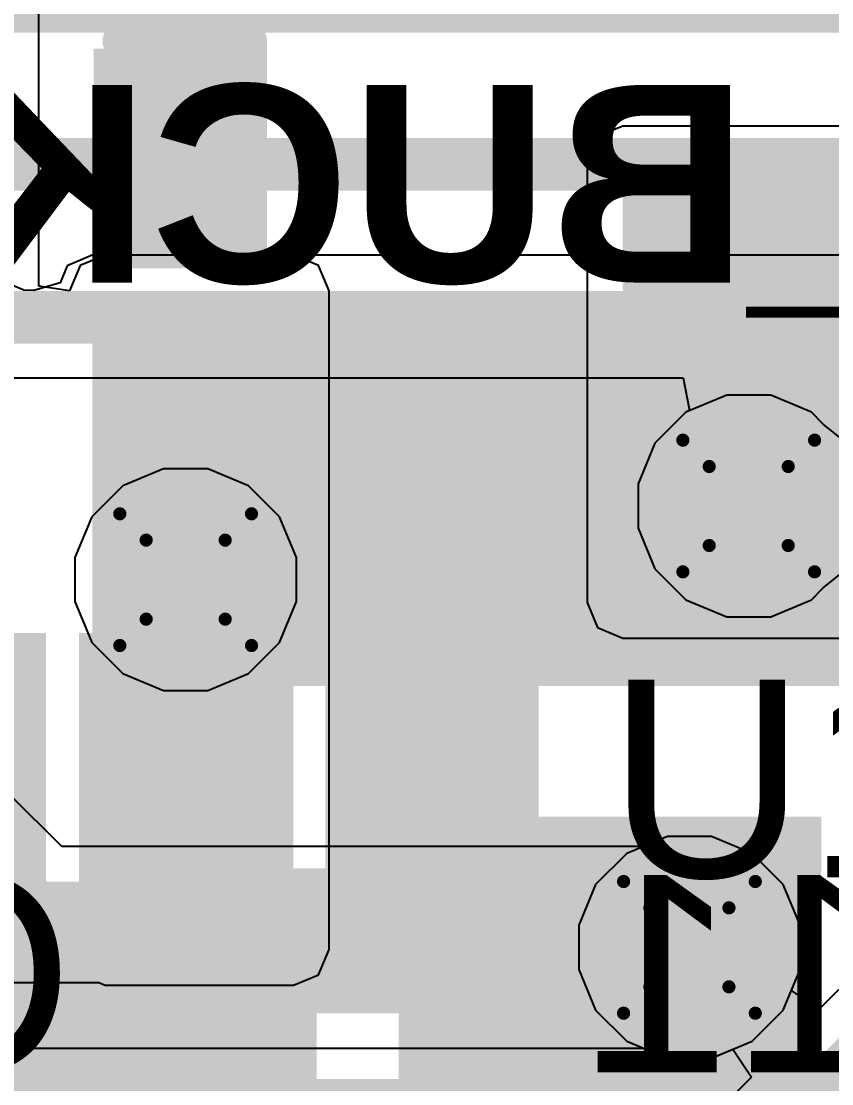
# Model space of a CAD drawing. Header units: inches. Extents: x -22 to 5433, y -13 to 5447.
# Drawn here: x -6.763 to -3.636, y 21.58 to 25.678 of the extents above; entities that cross this region are included whole.
import ezdxf

# ---------------------------------------------------------------- set-up
doc = ezdxf.new("R2010")
doc.units = ezdxf.units.IN
for name, color, linetype in [('Bottom Layer', 5, 'Continuous'), ('Bottom Overlay', 54, 'Continuous'), ('Bottom Paste', 16, 'Continuous'), ('Bottom Solder', 6, 'Continuous'), ('Drill Drawing', 1, 'Continuous'), ('Ground', 16, 'Continuous'), ('Power', 76, 'Continuous'), ('Top Layer', 1, 'Continuous'), ('Top Overlay', 2, 'Continuous'), ('Top Paste', 8, 'Continuous'), ('Top Solder', 216, 'Continuous'), ('Via Holes', 16, 'Continuous')]:
    doc.layers.add(name, color=color, linetype=linetype)
doc.styles.add('Arial', font='', dxfattribs={"height": 0.2})
doc.styles.add('Arial_Bold', font='', dxfattribs={"height": 0.2})
doc.styles.get('Arial').set_extended_font_data('Arial')
doc.styles.get('Arial_Bold').set_extended_font_data('Arial', bold=True)

msp = doc.modelspace()

# ---------------------------------------------------------------- hatches: boundary and pattern name
at = {"layer": 'Bottom Layer'}
for points in [[(-6.4885, 23.114), (-2.921, 23.114), (-2.921, 24.638), (-6.4885, 24.638)], [(-5.2521, 20.2563), (-3.6762, 20.2563), (-3.6762, 22.6098), (-5.2521, 22.6098)], [(-11.519, 21.0221), (-5.6234, 21.0221), (-5.6234, 22.2583), (-11.519, 22.2583)], [(-6.4434, 20.2563), (-5.6234, 20.2563), (-5.6234, 22.2583), (-6.4434, 22.2583)], [(-6.1919, 21.6233), (-6.1919, 22.2583), (-5.7347, 22.2583), (-5.7347, 21.6233)], [(-5.2521, 21.6233), (-5.2521, 22.2583), (-4.7949, 22.2583), (-4.7949, 21.6233)]]:
    msp.add_hatch(color=5, dxfattribs=at).paths.add_polyline_path(points)
h = msp.add_hatch(color=5, dxfattribs=at)
edge = h.paths.add_edge_path()
edge.add_arc((-3.9567, 23.8085), 0.3, 0, 360)
h = msp.add_hatch(color=5, dxfattribs=at)
edge = h.paths.add_edge_path()
edge.add_arc((-6.1284, 23.5244), 0.3, 0, 360)
h = msp.add_hatch(color=5, dxfattribs=at)
edge = h.paths.add_edge_path()
edge.add_arc((-4.1853, 22.106), 0.3, 0, 360)
at = {"layer": 'Bottom Paste'}
for points in [[(-6.1919, 21.6233), (-6.1919, 22.2583), (-5.7347, 22.2583), (-5.7347, 21.6233)], [(-5.2521, 21.6233), (-5.2521, 22.2583), (-4.7949, 22.2583), (-4.7949, 21.6233)]]:
    msp.add_hatch(color=16, dxfattribs=at).paths.add_polyline_path(points)
at = {"layer": 'Bottom Solder'}
for points in [[(-6.2469, 21.5683), (-6.2469, 22.3133), (-5.6797, 22.3133), (-5.6797, 21.5683)], [(-5.3071, 21.5683), (-5.3071, 22.3133), (-4.7399, 22.3133), (-4.7399, 21.5683)]]:
    msp.add_hatch(color=6, dxfattribs=at).paths.add_polyline_path(points)
at = {"layer": 'Ground'}
h = msp.add_hatch(color=16, dxfattribs=at)
edge = h.paths.add_edge_path()
edge.add_arc((-3.9567, 23.8085), 0.3, 0, 360)
h = msp.add_hatch(color=16, dxfattribs=at)
edge = h.paths.add_edge_path()
edge.add_arc((-6.1284, 23.5244), 0.3, 0, 360)
h = msp.add_hatch(color=16, dxfattribs=at)
edge = h.paths.add_edge_path()
edge.add_arc((-4.1853, 22.106), 0.3, 0, 360)
at = {"layer": 'Power'}
h = msp.add_hatch(color=76, dxfattribs=at)
edge = h.paths.add_edge_path()
edge.add_arc((-3.9567, 23.8085), 0.3, 0, 360)
h = msp.add_hatch(color=76, dxfattribs=at)
edge = h.paths.add_edge_path()
edge.add_arc((-6.1284, 23.5244), 0.3, 0, 360)
h = msp.add_hatch(color=76, dxfattribs=at)
edge = h.paths.add_edge_path()
edge.add_arc((-4.1853, 22.106), 0.3, 0, 360)
at = {"layer": 'Top Layer'}
for points in [[(-5.9666, 25.5133), (-5.9666, 24.8783), (-6.4238, 24.8783), (-6.4238, 25.5133)], [(-4.4425, 23.4365), (-1.3703, 23.4365), (-1.3703, 25.1365), (-4.4425, 25.1365)], [(-6.4384, 24.6384), (-6.4384, 22.0972), (-5.713, 22.0972), (-5.713, 24.6384)], [(-5.8184, 23.2172), (-5.8184, 22.0972), (-6.4384, 22.0972), (-6.4384, 23.2172)], [(-4.8684, 23.2172), (-4.8684, 22.0972), (-5.4884, 22.0972), (-5.4884, 23.2172)]]:
    msp.add_hatch(color=1, dxfattribs=at).paths.add_polyline_path(points)
h = msp.add_hatch(color=1, dxfattribs=at)
edge = h.paths.add_edge_path()
edge.add_arc((-3.9567, 23.8085), 0.3, 0, 360)
h = msp.add_hatch(color=1, dxfattribs=at)
edge = h.paths.add_edge_path()
edge.add_arc((-6.1284, 23.5244), 0.3, 0, 360)
h = msp.add_hatch(color=1, dxfattribs=at)
edge = h.paths.add_edge_path()
edge.add_arc((-4.1853, 22.106), 0.3, 0, 360)
at = {"layer": 'Top Paste'}
for points in [[(-5.9666, 25.5133), (-5.9666, 24.8783), (-6.4238, 24.8783), (-6.4238, 25.5133)], [(-5.8184, 23.2172), (-5.8184, 22.0972), (-6.4384, 22.0972), (-6.4384, 23.2172)], [(-4.8684, 23.2172), (-4.8684, 22.0972), (-5.4884, 22.0972), (-5.4884, 23.2172)]]:
    msp.add_hatch(color=8, dxfattribs=at).paths.add_polyline_path(points)
at = {"layer": 'Top Solder'}
for points in [[(-5.9066, 25.5733), (-5.9066, 24.8183), (-6.4838, 24.8183), (-6.4838, 25.5733)], [(-6.6668, 23.3188), (-6.6668, 21.9956), (-7.49, 21.9956), (-7.49, 23.3188)], [(-5.7168, 23.3188), (-5.7168, 21.9956), (-6.54, 21.9956), (-6.54, 23.3188)], [(-4.7668, 23.3188), (-4.7668, 21.9956), (-5.59, 21.9956), (-5.59, 23.3188)]]:
    msp.add_hatch(color=216, dxfattribs=at).paths.add_polyline_path(points)
at = {"layer": 'Via Holes'}
h = msp.add_hatch(color=7, dxfattribs=at)
edge = h.paths.add_edge_path()
edge.add_arc((-3.9567, 23.8085), 0.15, 0, 360)
h = msp.add_hatch(color=7, dxfattribs=at)
edge = h.paths.add_edge_path()
edge.add_arc((-6.1284, 23.5244), 0.15, 0, 360)
h = msp.add_hatch(color=7, dxfattribs=at)
edge = h.paths.add_edge_path()
edge.add_arc((-4.1853, 22.106), 0.15, 0, 360)

# ---------------------------------------------------------------- linework, layer by layer
at = {"layer": 'Bottom Layer'}
for p, q in [((-6.4885, 24.7755), (-6.5857, 24.7352)), ((-2.921, 24.7755), (-6.4885, 24.7755)), ((-6.5857, 24.7352), (-6.6129, 24.6697)), ((-6.752, 24.6405), (-6.8326, 24.6739)), ((-6.7146, 24.6397), (-6.752, 24.6405)), ((-6.6129, 24.6697), (-6.7146, 24.6397))]:
    msp.add_line(p, q, dxfattribs=at)
at = {"layer": 'Bottom Overlay'}
for points in [[(-6.2808, 21.5344, 0.127, 0.127, 0), (-6.2808, 22.3472, 0.127, 0.127, 0)], [(-6.2808, 22.3472, 0.127, 0.127, 0), (-4.706, 22.3472, 0.127, 0.127, 0)], [(-4.706, 21.5344, 0.127, 0.127, 0), (-4.706, 22.3472, 0.127, 0.127, 0)], [(-6.2808, 21.5344, 0.127, 0.127, 0), (-4.706, 21.5344, 0.127, 0.127, 0)]]:
    msp.add_lwpolyline(points, format="xyseb", dxfattribs=at)
for points in [[(-6.3126, 22.3472, 0.0635, 0.0635, 1), (-6.2491, 22.3472, 0.0635, 0.0635, 1)], [(-6.3126, 22.3472, 0.0635, 0.0635, 1), (-6.2491, 22.3472, 0.0635, 0.0635, 1)], [(-4.7378, 22.3472, 0.0635, 0.0635, 1), (-4.6743, 22.3472, 0.0635, 0.0635, 1)], [(-4.7378, 22.3472, 0.0635, 0.0635, 1), (-4.6743, 22.3472, 0.0635, 0.0635, 1)], [(-6.3126, 21.5344, 0.0635, 0.0635, 1), (-6.2491, 21.5344, 0.0635, 0.0635, 1)], [(-6.3126, 21.5344, 0.0635, 0.0635, 1), (-6.2491, 21.5344, 0.0635, 0.0635, 1)], [(-4.7378, 21.5344, 0.0635, 0.0635, 1), (-4.6743, 21.5344, 0.0635, 0.0635, 1)], [(-4.7378, 21.5344, 0.0635, 0.0635, 1), (-4.6743, 21.5344, 0.0635, 0.0635, 1)]]:
    msp.add_lwpolyline(points, format="xyseb", close=True, dxfattribs=at)
at = {"layer": 'Drill Drawing'}
for points in [[(-4.2107, 24.0625, 0.0508, 0.0508, 0), (-3.7027, 24.0625, 0.0508, 0.0508, 0)], [(-4.2107, 23.5545, 0.0508, 0.0508, 0), (-4.2107, 24.0625, 0.0508, 0.0508, 0)], [(-3.7027, 23.5545, 0.0508, 0.0508, 0), (-3.7027, 24.0625, 0.0508, 0.0508, 0)], [(-4.1091, 23.9609, 0.0508, 0.0508, 0), (-3.8043, 23.9609, 0.0508, 0.0508, 0)], [(-4.1091, 23.6561, 0.0508, 0.0508, 0), (-4.1091, 23.9609, 0.0508, 0.0508, 0)], [(-3.8043, 23.6561, 0.0508, 0.0508, 0), (-3.8043, 23.9609, 0.0508, 0.0508, 0)], [(-6.3824, 23.7784, 0.0508, 0.0508, 0), (-5.8744, 23.7784, 0.0508, 0.0508, 0)], [(-6.3824, 23.2704, 0.0508, 0.0508, 0), (-6.3824, 23.7784, 0.0508, 0.0508, 0)], [(-5.8744, 23.2704, 0.0508, 0.0508, 0), (-5.8744, 23.7784, 0.0508, 0.0508, 0)], [(-6.2808, 23.6768, 0.0508, 0.0508, 0), (-5.976, 23.6768, 0.0508, 0.0508, 0)], [(-6.2808, 23.372, 0.0508, 0.0508, 0), (-6.2808, 23.6768, 0.0508, 0.0508, 0)], [(-5.976, 23.372, 0.0508, 0.0508, 0), (-5.976, 23.6768, 0.0508, 0.0508, 0)], [(-4.1091, 23.6561, 0.0508, 0.0508, 0), (-3.8043, 23.6561, 0.0508, 0.0508, 0)], [(-4.2107, 23.5545, 0.0508, 0.0508, 0), (-3.7027, 23.5545, 0.0508, 0.0508, 0)], [(-6.2808, 23.372, 0.0508, 0.0508, 0), (-5.976, 23.372, 0.0508, 0.0508, 0)], [(-6.3824, 23.2704, 0.0508, 0.0508, 0), (-5.8744, 23.2704, 0.0508, 0.0508, 0)], [(-4.4393, 22.36, 0.0508, 0.0508, 0), (-3.9313, 22.36, 0.0508, 0.0508, 0)], [(-4.4393, 21.852, 0.0508, 0.0508, 0), (-4.4393, 22.36, 0.0508, 0.0508, 0)], [(-3.9313, 21.852, 0.0508, 0.0508, 0), (-3.9313, 22.36, 0.0508, 0.0508, 0)], [(-4.3377, 22.2584, 0.0508, 0.0508, 0), (-4.0329, 22.2584, 0.0508, 0.0508, 0)], [(-4.3377, 21.9536, 0.0508, 0.0508, 0), (-4.3377, 22.2584, 0.0508, 0.0508, 0)], [(-4.0329, 21.9536, 0.0508, 0.0508, 0), (-4.0329, 22.2584, 0.0508, 0.0508, 0)], [(-4.3377, 21.9536, 0.0508, 0.0508, 0), (-4.0329, 21.9536, 0.0508, 0.0508, 0)], [(-4.4393, 21.852, 0.0508, 0.0508, 0), (-3.9313, 21.852, 0.0508, 0.0508, 0)]]:
    msp.add_lwpolyline(points, format="xyseb", dxfattribs=at)
for points in [[(-4.2234, 24.0625, 0.0254, 0.0254, 1), (-4.198, 24.0625, 0.0254, 0.0254, 1)], [(-4.2234, 24.0625, 0.0254, 0.0254, 1), (-4.198, 24.0625, 0.0254, 0.0254, 1)], [(-3.7154, 24.0625, 0.0254, 0.0254, 1), (-3.69, 24.0625, 0.0254, 0.0254, 1)], [(-3.7154, 24.0625, 0.0254, 0.0254, 1), (-3.69, 24.0625, 0.0254, 0.0254, 1)], [(-4.1218, 23.9609, 0.0254, 0.0254, 1), (-4.0964, 23.9609, 0.0254, 0.0254, 1)], [(-4.1218, 23.9609, 0.0254, 0.0254, 1), (-4.0964, 23.9609, 0.0254, 0.0254, 1)], [(-3.817, 23.9609, 0.0254, 0.0254, 1), (-3.7916, 23.9609, 0.0254, 0.0254, 1)], [(-3.817, 23.9609, 0.0254, 0.0254, 1), (-3.7916, 23.9609, 0.0254, 0.0254, 1)], [(-6.3951, 23.7784, 0.0254, 0.0254, 1), (-6.3697, 23.7784, 0.0254, 0.0254, 1)], [(-6.3951, 23.7784, 0.0254, 0.0254, 1), (-6.3697, 23.7784, 0.0254, 0.0254, 1)], [(-5.8871, 23.7784, 0.0254, 0.0254, 1), (-5.8617, 23.7784, 0.0254, 0.0254, 1)], [(-5.8871, 23.7784, 0.0254, 0.0254, 1), (-5.8617, 23.7784, 0.0254, 0.0254, 1)], [(-6.2935, 23.6768, 0.0254, 0.0254, 1), (-6.2681, 23.6768, 0.0254, 0.0254, 1)], [(-6.2935, 23.6768, 0.0254, 0.0254, 1), (-6.2681, 23.6768, 0.0254, 0.0254, 1)], [(-5.9887, 23.6768, 0.0254, 0.0254, 1), (-5.9633, 23.6768, 0.0254, 0.0254, 1)], [(-5.9887, 23.6768, 0.0254, 0.0254, 1), (-5.9633, 23.6768, 0.0254, 0.0254, 1)], [(-4.1218, 23.6561, 0.0254, 0.0254, 1), (-4.0964, 23.6561, 0.0254, 0.0254, 1)], [(-4.1218, 23.6561, 0.0254, 0.0254, 1), (-4.0964, 23.6561, 0.0254, 0.0254, 1)], [(-3.817, 23.6561, 0.0254, 0.0254, 1), (-3.7916, 23.6561, 0.0254, 0.0254, 1)], [(-3.817, 23.6561, 0.0254, 0.0254, 1), (-3.7916, 23.6561, 0.0254, 0.0254, 1)], [(-4.2234, 23.5545, 0.0254, 0.0254, 1), (-4.198, 23.5545, 0.0254, 0.0254, 1)], [(-4.2234, 23.5545, 0.0254, 0.0254, 1), (-4.198, 23.5545, 0.0254, 0.0254, 1)], [(-3.7154, 23.5545, 0.0254, 0.0254, 1), (-3.69, 23.5545, 0.0254, 0.0254, 1)], [(-3.7154, 23.5545, 0.0254, 0.0254, 1), (-3.69, 23.5545, 0.0254, 0.0254, 1)], [(-6.2935, 23.372, 0.0254, 0.0254, 1), (-6.2681, 23.372, 0.0254, 0.0254, 1)], [(-6.2935, 23.372, 0.0254, 0.0254, 1), (-6.2681, 23.372, 0.0254, 0.0254, 1)], [(-5.9887, 23.372, 0.0254, 0.0254, 1), (-5.9633, 23.372, 0.0254, 0.0254, 1)], [(-5.9887, 23.372, 0.0254, 0.0254, 1), (-5.9633, 23.372, 0.0254, 0.0254, 1)], [(-6.3951, 23.2704, 0.0254, 0.0254, 1), (-6.3697, 23.2704, 0.0254, 0.0254, 1)], [(-6.3951, 23.2704, 0.0254, 0.0254, 1), (-6.3697, 23.2704, 0.0254, 0.0254, 1)], [(-5.8871, 23.2704, 0.0254, 0.0254, 1), (-5.8617, 23.2704, 0.0254, 0.0254, 1)], [(-5.8871, 23.2704, 0.0254, 0.0254, 1), (-5.8617, 23.2704, 0.0254, 0.0254, 1)], [(-4.452, 22.36, 0.0254, 0.0254, 1), (-4.4266, 22.36, 0.0254, 0.0254, 1)], [(-4.452, 22.36, 0.0254, 0.0254, 1), (-4.4266, 22.36, 0.0254, 0.0254, 1)], [(-3.944, 22.36, 0.0254, 0.0254, 1), (-3.9186, 22.36, 0.0254, 0.0254, 1)], [(-3.944, 22.36, 0.0254, 0.0254, 1), (-3.9186, 22.36, 0.0254, 0.0254, 1)], [(-4.3504, 22.2584, 0.0254, 0.0254, 1), (-4.325, 22.2584, 0.0254, 0.0254, 1)], [(-4.3504, 22.2584, 0.0254, 0.0254, 1), (-4.325, 22.2584, 0.0254, 0.0254, 1)], [(-4.0456, 22.2584, 0.0254, 0.0254, 1), (-4.0202, 22.2584, 0.0254, 0.0254, 1)], [(-4.0456, 22.2584, 0.0254, 0.0254, 1), (-4.0202, 22.2584, 0.0254, 0.0254, 1)], [(-4.3504, 21.9536, 0.0254, 0.0254, 1), (-4.325, 21.9536, 0.0254, 0.0254, 1)], [(-4.3504, 21.9536, 0.0254, 0.0254, 1), (-4.325, 21.9536, 0.0254, 0.0254, 1)], [(-4.0456, 21.9536, 0.0254, 0.0254, 1), (-4.0202, 21.9536, 0.0254, 0.0254, 1)], [(-4.0456, 21.9536, 0.0254, 0.0254, 1), (-4.0202, 21.9536, 0.0254, 0.0254, 1)], [(-4.452, 21.852, 0.0254, 0.0254, 1), (-4.4266, 21.852, 0.0254, 0.0254, 1)], [(-4.452, 21.852, 0.0254, 0.0254, 1), (-4.4266, 21.852, 0.0254, 0.0254, 1)], [(-3.944, 21.852, 0.0254, 0.0254, 1), (-3.9186, 21.852, 0.0254, 0.0254, 1)], [(-3.944, 21.852, 0.0254, 0.0254, 1), (-3.9186, 21.852, 0.0254, 0.0254, 1)]]:
    msp.add_lwpolyline(points, format="xyseb", close=True, dxfattribs=at)
at = {"layer": 'Ground'}
for p, q in [((-4.0417, 24.2355), (-4.1986, 24.1705)), ((-3.8718, 24.2355), (-4.0417, 24.2355)), ((-3.7149, 24.1705), (-3.8718, 24.2355)), ((-4.1986, 24.1705), (-4.3187, 24.0504)), ((-3.6691, 24.1247), (-3.7149, 24.1705)), ((-1.4093, 24.1424), (-3.6847, 21.8671)), ((-3.5861, 24.0574), (-3.6691, 24.1247)), ((-4.3187, 24.0504), (-4.3837, 23.8934)), ((-6.2134, 23.9514), (-6.3703, 23.8864)), ((-6.0435, 23.9514), (-6.2134, 23.9514)), ((-5.8866, 23.8864), (-6.0435, 23.9514)), ((-6.3703, 23.8864), (-6.4904, 23.7663)), ((-5.7664, 23.7663), (-5.8866, 23.8864)), ((-4.3837, 23.8934), (-4.3837, 23.7235)), ((-6.4904, 23.7663), (-6.5554, 23.6094)), ((-5.7014, 23.6094), (-5.7664, 23.7663)), ((-4.3837, 23.7235), (-4.3187, 23.5666)), ((-6.5554, 23.6094), (-6.5554, 23.4395)), ((-5.7014, 23.4395), (-5.7014, 23.6094)), ((-4.3187, 23.5666), (-4.1986, 23.4465)), ((-3.6691, 23.4923), (-3.5861, 23.5596)), ((-3.7149, 23.4465), (-3.6691, 23.4923)), ((-4.1986, 23.4465), (-4.0417, 23.3815)), ((-3.8718, 23.3815), (-3.7149, 23.4465)), ((-6.5554, 23.4395), (-6.4904, 23.2826)), ((-5.7664, 23.2826), (-5.7014, 23.4395)), ((-4.0417, 23.3815), (-3.8718, 23.3815)), ((-6.4904, 23.2826), (-6.3703, 23.1625)), ((-5.8866, 23.1625), (-5.7664, 23.2826)), ((-6.3703, 23.1625), (-6.2134, 23.0974)), ((-6.0435, 23.0974), (-5.8866, 23.1625)), ((-6.2134, 23.0974), (-6.0435, 23.0974)), ((-4.2703, 22.533), (-4.4272, 22.468)), ((-4.1004, 22.533), (-4.2703, 22.533)), ((-3.9435, 22.468), (-4.1004, 22.533)), ((-4.4272, 22.468), (-4.5473, 22.3479)), ((-3.8233, 22.3479), (-3.9435, 22.468)), ((-4.5473, 22.3479), (-4.6123, 22.191)), ((-3.7583, 22.191), (-3.8233, 22.3479)), ((-4.6123, 22.191), (-4.6123, 22.0211)), ((-3.7583, 22.0211), (-3.7583, 22.191)), ((-4.6123, 22.0211), (-4.5473, 21.8642)), ((-3.7923, 21.939), (-3.7583, 22.0211)), ((-3.6847, 21.8671), (-3.7923, 21.939)), ((-4.5473, 21.8642), (-4.4272, 21.744)), ((-4.4272, 21.744), (-4.2703, 21.679)), ((-4.1004, 21.679), (-4.0183, 21.713)), ((-4.0183, 21.713), (-3.9464, 21.6054)), ((-4.2703, 21.679), (-4.1004, 21.679)), ((-3.9464, 21.6054), (-6.6737, 18.878))]:
    msp.add_line(p, q, dxfattribs=at)
msp.add_lwpolyline([(-6.7674, 18.4547, 0.2032, 0.2032, 0), (-1.2445, 23.9776, 0.2032, 0.2032, 0)], format="xyseb", dxfattribs=at)
at = {"layer": 'Power'}
for p, q in [((-6.8165, 24.3033), (-4.2097, 24.3033)), ((-4.2097, 24.3033), (-4.1845, 24.1763)), ((-4.1986, 24.1705), (-4.3187, 24.0504)), ((-4.1845, 24.1763), (-4.1986, 24.1705)), ((-4.3187, 24.0504), (-4.3837, 23.8934)), ((-6.2134, 23.9514), (-6.3703, 23.8864)), ((-6.0435, 23.9514), (-6.2134, 23.9514)), ((-5.8866, 23.8864), (-6.0435, 23.9514)), ((-6.3703, 23.8864), (-6.4904, 23.7663)), ((-5.7664, 23.7663), (-5.8866, 23.8864)), ((-4.3837, 23.8934), (-4.3837, 23.7235)), ((-6.4904, 23.7663), (-6.5554, 23.6094)), ((-5.7014, 23.6094), (-5.7664, 23.7663)), ((-4.3837, 23.7235), (-4.3187, 23.5666)), ((-6.5554, 23.6094), (-6.5554, 23.4395)), ((-5.7014, 23.4395), (-5.7014, 23.6094)), ((-4.3187, 23.5666), (-4.1986, 23.4465)), ((-3.6691, 23.4923), (-3.5861, 23.5596)), ((-3.7149, 23.4465), (-3.6691, 23.4923)), ((-4.1986, 23.4465), (-4.0417, 23.3815)), ((-3.8718, 23.3815), (-3.7149, 23.4465)), ((-6.5554, 23.4395), (-6.4904, 23.2826)), ((-5.7664, 23.2826), (-5.7014, 23.4395)), ((-4.0417, 23.3815), (-3.8718, 23.3815)), ((-6.4904, 23.2826), (-6.3703, 23.1625)), ((-5.8866, 23.1625), (-5.7664, 23.2826)), ((-6.3703, 23.1625), (-6.2134, 23.0974)), ((-6.0435, 23.0974), (-5.8866, 23.1625)), ((-6.2134, 23.0974), (-6.0435, 23.0974)), ((-6.6065, 22.4945), (-6.807, 22.6949)), ((-4.2703, 22.533), (-4.3633, 22.4945)), ((-4.1004, 22.533), (-4.2703, 22.533)), ((-3.9435, 22.468), (-4.1004, 22.533)), ((-4.3633, 22.4945), (-6.6065, 22.4945)), ((-3.8233, 22.3479), (-3.9435, 22.468)), ((-3.7583, 22.191), (-3.8233, 22.3479)), ((-3.7583, 22.0211), (-3.7583, 22.191)), ((-3.8233, 21.8642), (-3.7583, 22.0211)), ((-3.9435, 21.744), (-3.8233, 21.8642)), ((-4.1004, 21.679), (-3.9435, 21.744)), ((-6.7674, 21.7176), (-4.3633, 21.7176)), ((-4.3633, 21.7176), (-4.2703, 21.679)), ((-4.2703, 21.679), (-4.1004, 21.679))]:
    msp.add_line(p, q, dxfattribs=at)
for points in [[(-7.6936, 25.8882, 0.508, 0.508, 0), (15.7489, 25.8882, 0.508, 0.508, 0)], [(-8.5544, 25.1269, 0.2032, 0.2032, 0), (15.8333, 25.1269, 0.2032, 0.2032, 0)], [(-8.3974, 24.5364, 0.2032, 0.2032, 0), (16.002, 24.5364, 0.2032, 0.2032, 0)], [(-7.1954, 22.534, 0.508, 0.508, 0), (-6.7674, 22.106, 0.508, 0.508, 0)], [(-6.7674, 22.106, 0.508, 0.508, 0), (-4.1853, 22.106, 0.508, 0.508, 0)]]:
    msp.add_lwpolyline(points, format="xyseb", dxfattribs=at)
for points in [[(-6.8944, 22.106, 0.254, 0.254, 1), (-6.6404, 22.106, 0.254, 0.254, 1)], [(-6.8944, 22.106, 0.254, 0.254, 1), (-6.6404, 22.106, 0.254, 0.254, 1)], [(-4.3123, 22.106, 0.254, 0.254, 1), (-4.0583, 22.106, 0.254, 0.254, 1)]]:
    msp.add_lwpolyline(points, format="xyseb", close=True, dxfattribs=at)
at = {"layer": 'Top Layer'}
for p, q in [((-6.6951, 24.6571), (-6.6951, 34.2885)), ((-4.4425, 25.274), (-4.5397, 25.2337)), ((-1.3703, 25.274), (-4.4425, 25.274)), ((-4.5397, 25.2337), (-4.58, 25.1365)), ((-4.58, 25.1365), (-4.58, 23.4365)), ((-6.4384, 24.7758), (-6.5356, 24.7356)), ((-5.713, 24.7758), (-6.4384, 24.7758)), ((-5.6158, 24.7356), (-5.713, 24.7758)), ((-6.5356, 24.7356), (-6.5759, 24.6384)), ((-5.5755, 24.6384), (-5.6158, 24.7356)), ((-6.5759, 24.6384), (-6.6951, 24.6571)), ((-5.5755, 22.0972), (-5.5755, 24.6384)), ((-4.58, 23.4365), (-4.5397, 23.3393)), ((-4.5397, 23.3393), (-4.4425, 23.2991)), ((-4.4425, 23.2991), (-2.7701, 23.2991)), ((-4.2703, 22.533), (-4.4272, 22.468)), ((-4.1004, 22.533), (-4.2703, 22.533)), ((-3.9435, 22.468), (-4.1004, 22.533)), ((-4.4272, 22.468), (-4.5473, 22.3479)), ((-3.8233, 22.3479), (-3.9435, 22.468)), ((-4.5473, 22.3479), (-4.6123, 22.191)), ((-3.7583, 22.191), (-3.8233, 22.3479)), ((-4.6123, 22.191), (-4.6123, 22.0211)), ((-3.7583, 22.0211), (-3.7583, 22.191)), ((-5.6158, 22), (-5.5755, 22.0972)), ((-4.6123, 22.0211), (-4.5473, 21.8642)), ((-3.8233, 21.8642), (-3.7583, 22.0211)), ((-6.8073, 21.9702), (-6.5654, 21.9702)), ((-6.5654, 21.9702), (-6.5144, 21.9702)), ((-6.5144, 21.9702), (-6.4637, 21.9702)), ((-6.4637, 21.9702), (-6.4384, 21.9598)), ((-5.713, 21.9598), (-5.6158, 22)), ((-6.4384, 21.9598), (-5.713, 21.9598)), ((-4.5473, 21.8642), (-4.4272, 21.744)), ((-3.9435, 21.744), (-3.8233, 21.8642)), ((-4.4272, 21.744), (-4.2703, 21.679)), ((-4.1004, 21.679), (-3.9435, 21.744)), ((-4.2703, 21.679), (-4.1004, 21.679))]:
    msp.add_line(p, q, dxfattribs=at)
msp.add_lwpolyline([(-6.1284, 22.6572, 0.127, 0.127, 0), (-6.1284, 23.5244, 0.127, 0.127, 0)], format="xyseb", dxfattribs=at)
for points in [[(-6.1602, 23.5244, 0.0635, 0.0635, 1), (-6.0967, 23.5244, 0.0635, 0.0635, 1)], [(-6.1602, 22.6572, 0.0635, 0.0635, 1), (-6.0967, 22.6572, 0.0635, 0.0635, 1)]]:
    msp.add_lwpolyline(points, format="xyseb", close=True, dxfattribs=at)
at = {"layer": 'Top Overlay'}
for points in [[(-6.3857, 25.6022, 0.127, 0.127, 0), (-5.8777, 25.6022, 0.127, 0.127, 0)], [(-5.8777, 24.7894, 0.127, 0.127, 0), (-5.8777, 25.6022, 0.127, 0.127, 0)], [(-6.3857, 24.7894, 0.127, 0.127, 0), (-5.8777, 24.7894, 0.127, 0.127, 0)], [(-5.2902, 23.4908, 0.127, 0.127, 0), (-5.1632, 23.3638, 0.127, 0.127, 0)], [(-5.2902, 23.4908, 0.127, 0.127, 0), (-5.0362, 23.4908, 0.127, 0.127, 0)], [(-5.1632, 23.3638, 0.127, 0.127, 0), (-5.0362, 23.4908, 0.127, 0.127, 0)], [(-4.6552, 20.5952, 0.127, 0.127, 0), (-4.6552, 22.1192, 0.127, 0.127, 0)]]:
    msp.add_lwpolyline(points, format="xyseb", dxfattribs=at)
for points in [[(-6.4175, 25.6022, 0.0635, 0.0635, 1), (-6.354, 25.6022, 0.0635, 0.0635, 1)], [(-5.9095, 25.6022, 0.0635, 0.0635, 1), (-5.846, 25.6022, 0.0635, 0.0635, 1)], [(-5.9095, 25.6022, 0.0635, 0.0635, 1), (-5.846, 25.6022, 0.0635, 0.0635, 1)], [(-6.4175, 24.7894, 0.0635, 0.0635, 1), (-6.354, 24.7894, 0.0635, 0.0635, 1)], [(-5.9095, 24.7894, 0.0635, 0.0635, 1), (-5.846, 24.7894, 0.0635, 0.0635, 1)], [(-5.9095, 24.7894, 0.0635, 0.0635, 1), (-5.846, 24.7894, 0.0635, 0.0635, 1)], [(-5.322, 23.4908, 0.0635, 0.0635, 1), (-5.2585, 23.4908, 0.0635, 0.0635, 1)], [(-5.322, 23.4908, 0.0635, 0.0635, 1), (-5.2585, 23.4908, 0.0635, 0.0635, 1)], [(-5.068, 23.4908, 0.0635, 0.0635, 1), (-5.0045, 23.4908, 0.0635, 0.0635, 1)], [(-5.068, 23.4908, 0.0635, 0.0635, 1), (-5.0045, 23.4908, 0.0635, 0.0635, 1)], [(-5.195, 23.3638, 0.0635, 0.0635, 1), (-5.1315, 23.3638, 0.0635, 0.0635, 1)], [(-5.195, 23.3638, 0.0635, 0.0635, 1), (-5.1315, 23.3638, 0.0635, 0.0635, 1)], [(-4.687, 22.1192, 0.0635, 0.0635, 1), (-4.6235, 22.1192, 0.0635, 0.0635, 1)]]:
    msp.add_lwpolyline(points, format="xyseb", close=True, dxfattribs=at)

# ---------------------------------------------------------------- texts
at = {"layer": 'Bottom Overlay', "style": 'Arial_Bold', "text_generation_flag": 2}
msp.add_text('EN_BUCK', height=0.762, rotation=360, dxfattribs=at).set_placement((-1.8872, 24.6706))
at = {"layer": 'Bottom Overlay', "style": 'Arial', "text_generation_flag": 2}
for s, p in [('Q4', (-6.5632, 21.6235)), ('R11', (-2.6387, 21.6235))]:
    msp.add_text(s, height=0.762, dxfattribs=at).set_placement(p)
at = {"layer": 'Top Overlay', "style": 'Arial'}
msp.add_text('U1', height=0.762, dxfattribs=at).set_placement((-4.5027, 22.3762))

doc.saveas('drawing.dxf')
